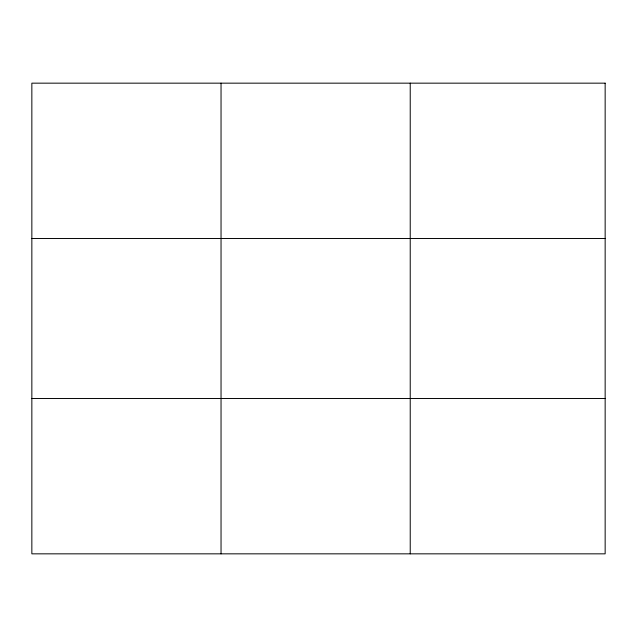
<?xml version="1.0" encoding="UTF-8"?>
<svg xmlns="http://www.w3.org/2000/svg" width="637" height="637" viewBox="0 0 637 637"><rect width="100%" height="100%" fill="white"/><g stroke="black" fill="none" stroke-linecap="round" stroke-linejoin="round"><path stroke-width="0.96" d="M221.039 553.84L221.039 83.16M410.228 553.84L410.228 83.16M31.85 238.485L605.15 238.485M31.85 398.515L605.15 398.515M605.15 83.16L605.15 553.84L31.85 553.84L31.85 83.16L605.15 83.16"/></g></svg>
